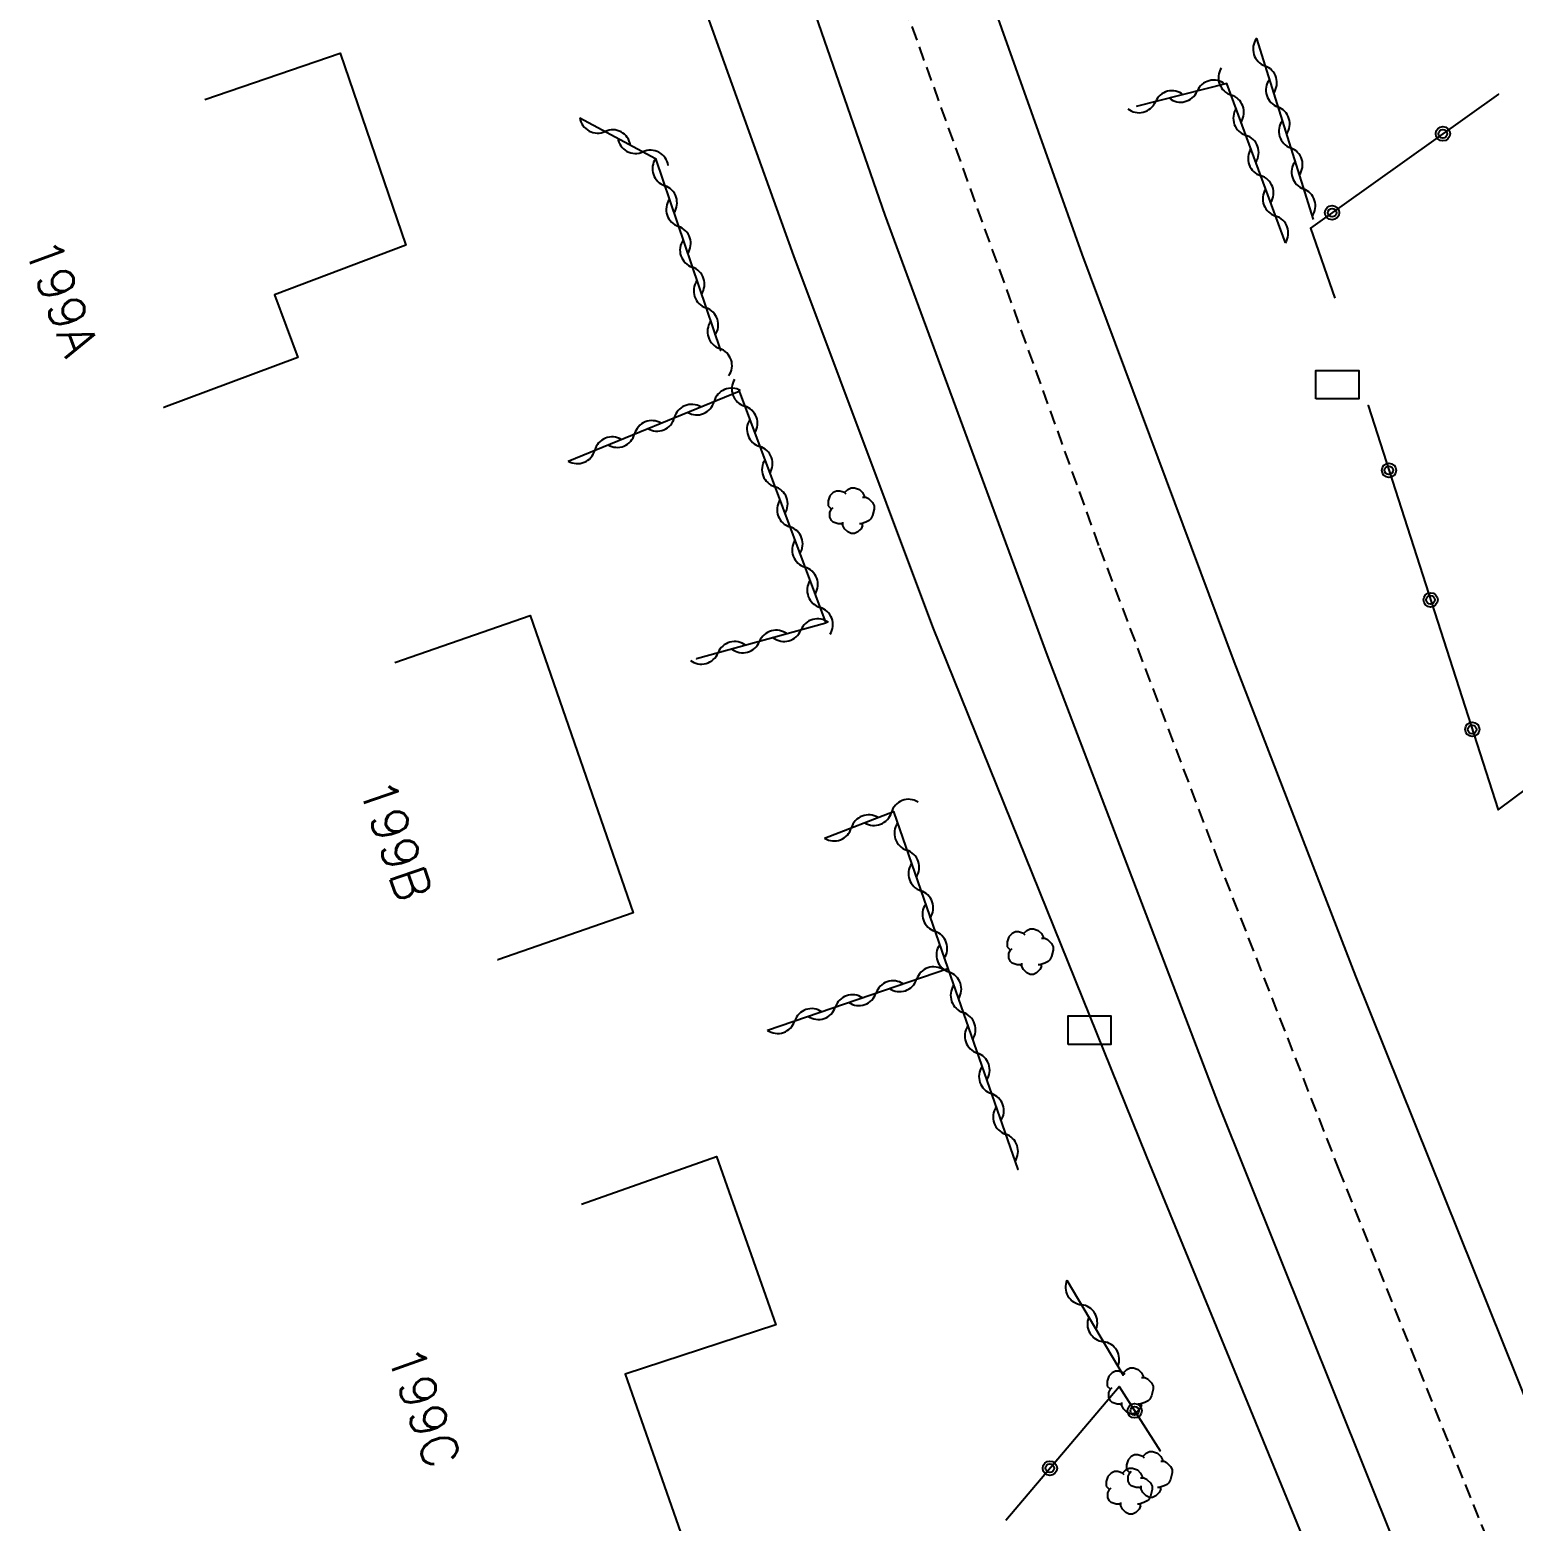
# Model space of a CAD drawing. Header units: millimetres. Extents: x 133016 to 134000, y 142000 to 143000.
# Drawn here: x 133197.6 to 133249.4, y 142386.6 to 142438.6 of the extents above; entities that cross this region are included whole.
import ezdxf
from ezdxf.enums import TextEntityAlignment as Align

# ---------------------------------------------------------------- set-up
doc = ezdxf.new("R2010")
doc.units = ezdxf.units.MM
doc.linetypes.add('DASHED', pattern=[0.75, 0.5, -0.25])
doc.layers.get('0').update_dxf_attribs({"linetype": 'CONTINUOUS'})
for name, color, linetype in [('W0001', 6, 'DASHED'), ('W0008', 7, 'CONTINUOUS'), ('W0100', 7, 'CONTINUOUS'), ('W0300', 7, 'CONTINUOUS'), ('W0310', 3, 'CONTINUOUS'), ('W0322', 7, 'CONTINUOUS'), ('W0991', 7, 'CONTINUOUS'), ('W1471', 7, 'CONTINUOUS')]:
    doc.layers.add(name, color=color, linetype=linetype)
doc.styles.get("Standard").update_dxf_attribs({"font": 'romans.shx', "width": 0.85})

# ---------------------------------------------------------------- blocks, each defined once
blk = doc.blocks.new('t310o')
at = {"color": 0, "linetype": 'Continuous'}
for centre, start, end in [((-0.5, 0.375), 216.8699, 323.1304), ((0.5, -0.375), 36.8699, 143.1303)]:
    blk.add_arc(centre, 0.625, start, end, dxfattribs=at)
blk = doc.blocks.new('t322o')
at = {"color": 0, "linetype": 'Continuous'}
for radius in [0.25, 0.15]:
    blk.add_circle((0, 0), radius, dxfattribs=at)
blk = doc.blocks.new('T1471')
at = {"color": 0, "linetype": 'Continuous', "flags": 128}
blk.add_lwpolyline([(-0.75, -0.5), (-0.75, 0.5), (0.75, 0.5), (0.75, -0.5), (-0.75, -0.5)], dxfattribs=at)
blk = doc.blocks.new('T300')
for p, q in [((-0.686, 0.629), (-0.8, 0.514)), ((-0.571, 0.686), (-0.686, 0.629)), ((-0.457, 0.686), (-0.571, 0.686)), ((-0.286, 0.629), (-0.457, 0.686)), ((-0.286, 0.629), (-0.171, 0.743)), ((-0.229, 0.571), (-0.286, 0.629)), ((-0.171, 0.743), (-0.057, 0.8)), ((-0.057, 0.8), (0.057, 0.8)), ((0.057, 0.8), (0.229, 0.743)), ((0.229, 0.743), (0.343, 0.629)), ((0.343, 0.629), (0.4, 0.514)), ((-0.8, 0.514), (-0.857, 0.343)), ((-0.857, 0.343), (-0.857, 0.171)), ((-0.857, 0.171), (-0.743, 0.057)), ((-0.8, -0.057), (-0.743, 0.057)), ((-0.743, 0.057), (-0.686, 0.114)), ((0.457, 0.457), (0.343, 0.457)), ((0.4, 0.514), (0.4, 0.457)), ((0.571, 0.4), (0.457, 0.457)), ((0.571, 0.4), (0.686, 0.286)), ((0.686, 0.286), (0.743, 0.171)), ((0.743, 0.057), (0.686, -0.171)), ((0.743, 0.171), (0.743, 0.057)), ((-0.8, -0.171), (-0.8, -0.057)), ((-0.8, -0.229), (-0.8, -0.171)), ((-0.743, -0.343), (-0.8, -0.229)), ((-0.686, -0.4), (-0.743, -0.343)), ((-0.514, -0.457), (-0.686, -0.4)), ((-0.4, -0.457), (-0.514, -0.457)), ((-0.4, -0.457), (-0.343, -0.457)), ((-0.343, -0.457), (-0.343, -0.4)), ((-0.343, -0.514), (-0.343, -0.457)), ((-0.286, -0.629), (-0.343, -0.514)), ((0.286, -0.457), (0.229, -0.457)), ((0.457, -0.4), (0.286, -0.457)), ((0.343, -0.514), (0.286, -0.629)), ((0.343, -0.514), (0.343, -0.457)), ((0.571, -0.343), (0.457, -0.4)), ((0.629, -0.286), (0.571, -0.343)), ((0.686, -0.171), (0.629, -0.286)), ((-0.171, -0.743), (-0.286, -0.629)), ((-0.057, -0.8), (-0.171, -0.743)), ((0.057, -0.8), (-0.057, -0.8)), ((0.171, -0.743), (0.057, -0.8)), ((0.229, -0.686), (0.171, -0.743)), ((0.286, -0.629), (0.229, -0.686))]:
    blk.add_line(p, q)

msp = doc.modelspace()

# ---------------------------------------------------------------- linework, layer by layer
at = {"layer": 'W0001'}
msp.add_lwpolyline([(133386.945, 142000), (133386.814, 142000.544), (133381.386, 142020.922), (133377.72, 142033.242), (133374.378, 142044.404), (133371.736, 142052.501), (133363.425, 142077.24), (133351.282, 142112.198), (133340.526, 142143.486), (133329.846, 142174.424), (133321.068, 142199.742), (133310.87, 142229.854), (133301.041, 142256.022), (133295.587, 142269.624), (133285.227, 142295.132), (133272.196, 142327.363), (133261.937, 142352.824), (133254.866, 142370.308), (133250.758, 142380.429), (133247.16, 142389.362), (133243.379, 142398.786), (133239.165, 142409.566), (133234.966, 142420.636), (133226.628, 142443.802)], dxfattribs=at)
at = {"layer": 'W0008'}
for points in [[(133286.558, 142299.985), (133274.74, 142329.256), (133265.448, 142352.298), (133253.196, 142382.551), (133253.195, 142382.554), (133243.932, 142405.606), (133239.692, 142416.586), (133234.38, 142430.806), (133230.296, 142442.289), (133229.475, 142444.688)], [(133284.366, 142289.245), (133277.236, 142306.668), (133269.788, 142325.132), (133254.375, 142363.427), (133246.341, 142383.176), (133239.141, 142401.145), (133233.175, 142416.795), (133227.504, 142432.166), (133223.78, 142442.915)], [(133295.726, 142255.216), (133289.715, 142270.325), (133281.92, 142289.305), (133275.061, 142305.641), (133267.517, 142324.023), (133254.015, 142357.078), (133243.591, 142382.41), (133241.986, 142386.285), (133236.639, 142399.291), (133229.163, 142417.794), (133224.309, 142430.747), (133220.34, 142441.843)]]:
    msp.add_lwpolyline(points, dxfattribs=at)
at = {"layer": 'W0100'}
for points in [[(133203.747, 142436.207), (133208.479, 142437.822), (133210.764, 142431.125), (133206.187, 142429.382), (133207.001, 142427.193), (133202.315, 142425.45), (133202.315, 142425.45), (133202.315, 142425.45), (133202.315, 142425.45), (133202.315, 142425.45), (133202.315, 142425.45), (133202.315, 142425.45), (133202.315, 142425.45), (133202.315, 142425.45), (133202.315, 142425.45), (133202.315, 142425.45), (133202.315, 142425.45), (133202.315, 142425.45), (133202.315, 142425.45), (133202.315, 142425.45), (133202.315, 142425.45), (133202.315, 142425.45), (133202.315, 142425.45), (133202.315, 142425.45), (133202.315, 142425.45), (133202.315, 142425.45), (133202.315, 142425.45), (133202.315, 142425.45), (133202.315, 142425.45), (133202.315, 142425.45), (133202.315, 142425.45), (133202.315, 142425.45), (133202.315, 142425.45), (133202.315, 142425.45), (133202.315, 142425.45), (133202.315, 142425.45), (133202.315, 142425.45), (133202.315, 142425.45), (133202.315, 142425.45), (133202.315, 142425.45), (133202.315, 142425.45), (133202.315, 142425.45), (133202.315, 142425.45), (133202.315, 142425.45), (133202.315, 142425.45), (133202.315, 142425.45), (133202.315, 142425.45), (133202.315, 142425.45), (133202.315, 142425.45), (133202.315, 142425.45), (133202.315, 142425.45), (133202.315, 142425.45), (133202.315, 142425.45), (133202.315, 142425.45), (133202.315, 142425.45), (133202.315, 142425.45), (133202.315, 142425.45), (133202.315, 142425.45), (133202.315, 142425.45), (133202.315, 142425.45), (133202.315, 142425.45), (133202.315, 142425.45), (133202.315, 142425.45), (133202.315, 142425.45), (133202.315, 142425.45), (133202.315, 142425.45), (133202.315, 142425.45), (133202.315, 142425.45), (133202.315, 142425.45), (133202.315, 142425.45), (133202.315, 142425.45), (133202.315, 142425.45), (133202.315, 142425.45), (133202.315, 142425.45), (133202.315, 142425.45), (133202.315, 142425.45), (133202.315, 142425.45), (133202.315, 142425.45), (133202.315, 142425.45), (133202.315, 142425.45), (133202.315, 142425.45), (133202.315, 142425.45), (133202.315, 142425.45), (133202.315, 142425.45), (133202.315, 142425.45), (133202.315, 142425.45), (133202.315, 142425.45), (133202.315, 142425.45), (133202.315, 142425.45), (133202.315, 142425.45), (133202.315, 142425.45), (133202.315, 142425.45), (133202.315, 142425.45), (133202.315, 142425.45), (133202.315, 142425.45), (133202.315, 142425.45), (133202.315, 142425.45), (133202.315, 142425.45), (133202.315, 142425.45), (133202.315, 142425.45), (133202.315, 142425.45), (133202.315, 142425.45), (133202.315, 142425.45), (133202.315, 142425.45), (133202.315, 142425.45), (133202.315, 142425.45), (133202.315, 142425.45), (133202.315, 142425.45), (133202.315, 142425.45), (133202.315, 142425.45), (133202.315, 142425.45), (133202.315, 142425.45), (133202.315, 142425.45), (133202.315, 142425.45), (133202.315, 142425.45), (133202.315, 142425.45), (133202.315, 142425.45), (133202.315, 142425.45), (133202.315, 142425.45), (133202.315, 142425.45)], [(133210.385, 142416.556), (133215.11, 142418.191), (133218.705, 142407.807), (133213.98, 142406.171), (133213.98, 142406.171), (133213.98, 142406.171), (133213.98, 142406.171), (133213.98, 142406.171), (133213.98, 142406.171), (133213.98, 142406.171), (133213.98, 142406.171), (133213.98, 142406.171), (133213.98, 142406.171), (133213.98, 142406.171), (133213.98, 142406.171), (133213.98, 142406.171), (133213.98, 142406.171), (133213.98, 142406.171), (133213.98, 142406.171), (133213.98, 142406.171), (133213.98, 142406.171), (133213.98, 142406.171), (133213.98, 142406.171), (133213.98, 142406.171), (133213.98, 142406.171), (133213.98, 142406.171), (133213.98, 142406.171), (133213.98, 142406.171), (133213.98, 142406.171), (133213.98, 142406.171), (133213.98, 142406.171), (133213.98, 142406.171), (133213.98, 142406.171), (133213.98, 142406.171), (133213.98, 142406.171), (133213.98, 142406.171), (133213.98, 142406.171), (133213.98, 142406.171), (133213.98, 142406.171), (133213.98, 142406.171), (133213.98, 142406.171), (133213.98, 142406.171), (133213.98, 142406.171), (133213.98, 142406.171), (133213.98, 142406.171), (133213.98, 142406.171), (133213.98, 142406.171), (133213.98, 142406.171), (133213.98, 142406.171), (133213.98, 142406.171), (133213.98, 142406.171), (133213.98, 142406.171), (133213.98, 142406.171), (133213.98, 142406.171), (133213.98, 142406.171), (133213.98, 142406.171), (133213.98, 142406.171), (133213.98, 142406.171), (133213.98, 142406.171), (133213.98, 142406.171), (133213.98, 142406.171), (133213.98, 142406.171), (133213.98, 142406.171), (133213.98, 142406.171), (133213.98, 142406.171), (133213.98, 142406.171), (133213.98, 142406.171), (133213.98, 142406.171), (133213.98, 142406.171), (133213.98, 142406.171), (133213.98, 142406.171), (133213.98, 142406.171), (133213.98, 142406.171), (133213.98, 142406.171), (133213.98, 142406.171), (133213.98, 142406.171), (133213.98, 142406.171), (133213.98, 142406.171), (133213.98, 142406.171), (133213.98, 142406.171), (133213.98, 142406.171), (133213.98, 142406.171), (133213.98, 142406.171), (133213.98, 142406.171), (133213.98, 142406.171), (133213.98, 142406.171), (133213.98, 142406.171), (133213.98, 142406.171), (133213.98, 142406.171), (133213.98, 142406.171), (133213.98, 142406.171), (133213.98, 142406.171), (133213.98, 142406.171), (133213.98, 142406.171), (133213.98, 142406.171), (133213.98, 142406.171), (133213.98, 142406.171), (133213.98, 142406.171), (133213.98, 142406.171), (133213.98, 142406.171), (133213.98, 142406.171), (133213.98, 142406.171), (133213.98, 142406.171), (133213.98, 142406.171), (133213.98, 142406.171), (133213.98, 142406.171), (133213.98, 142406.171), (133213.98, 142406.171), (133213.98, 142406.171), (133213.98, 142406.171), (133213.98, 142406.171), (133213.98, 142406.171), (133213.98, 142406.171), (133213.98, 142406.171), (133213.98, 142406.171), (133213.98, 142406.171), (133213.98, 142406.171), (133213.98, 142406.171), (133213.98, 142406.171), (133213.98, 142406.171)], [(133216.898, 142397.64), (133221.614, 142399.302), (133223.682, 142393.433), (133218.421, 142391.704), (133220.355, 142386.193)]]:
    msp.add_lwpolyline(points, dxfattribs=at)
at = {"layer": 'W0310'}
for points in [[(133240.466, 142438.332), (133240.466, 142438.332), (133240.466, 142438.332), (133240.466, 142438.332), (133240.466, 142438.332), (133240.466, 142438.332), (133240.466, 142438.332), (133240.466, 142438.332), (133240.466, 142438.332), (133240.466, 142438.332), (133240.466, 142438.332), (133240.466, 142438.332), (133240.466, 142438.332), (133240.466, 142438.332), (133240.466, 142438.332), (133240.466, 142438.332), (133240.466, 142438.332), (133240.466, 142438.332), (133240.466, 142438.332), (133240.466, 142438.332), (133240.466, 142438.332), (133240.466, 142438.332), (133240.466, 142438.332), (133240.466, 142438.332), (133240.466, 142438.332), (133240.466, 142438.332), (133240.466, 142438.332), (133240.466, 142438.332), (133240.466, 142438.332), (133240.466, 142438.332), (133240.466, 142438.332), (133240.466, 142438.332), (133240.466, 142438.332), (133240.466, 142438.332), (133240.466, 142438.332), (133240.466, 142438.332), (133240.466, 142438.332), (133240.466, 142438.332), (133240.466, 142438.332), (133240.466, 142438.332), (133240.466, 142438.332), (133240.466, 142438.332), (133240.466, 142438.332), (133240.466, 142438.332), (133240.466, 142438.332), (133240.466, 142438.332), (133240.466, 142438.332), (133240.466, 142438.332), (133240.466, 142438.332), (133240.466, 142438.332), (133240.466, 142438.332), (133240.466, 142438.332), (133240.466, 142438.332), (133240.466, 142438.332), (133240.466, 142438.332), (133240.466, 142438.332), (133240.466, 142438.332), (133240.466, 142438.332), (133240.466, 142438.332), (133240.466, 142438.332), (133240.466, 142438.332), (133240.466, 142438.332), (133240.466, 142438.332), (133240.466, 142438.332), (133240.466, 142438.332), (133240.466, 142438.332), (133240.466, 142438.332), (133240.466, 142438.332), (133240.466, 142438.332), (133240.466, 142438.332), (133240.466, 142438.332), (133240.466, 142438.332), (133240.466, 142438.332), (133240.466, 142438.332), (133240.466, 142438.332), (133240.466, 142438.332), (133240.466, 142438.332), (133240.466, 142438.332), (133240.466, 142438.332), (133240.466, 142438.332), (133240.466, 142438.332), (133240.466, 142438.332), (133240.466, 142438.332), (133240.466, 142438.332), (133240.466, 142438.332), (133240.466, 142438.332), (133240.466, 142438.332), (133240.466, 142438.332), (133240.466, 142438.332), (133240.466, 142438.332), (133240.466, 142438.332), (133240.466, 142438.332), (133240.466, 142438.332), (133240.466, 142438.332), (133240.466, 142438.332), (133240.466, 142438.332), (133240.466, 142438.332), (133240.466, 142438.332), (133240.466, 142438.332), (133240.466, 142438.332), (133240.466, 142438.332)], [(133240.466, 142438.332), (133240.466, 142438.332), (133240.466, 142438.332), (133240.466, 142438.332), (133240.466, 142438.332), (133240.466, 142438.332), (133240.466, 142438.332), (133240.466, 142438.332), (133240.466, 142438.332), (133240.466, 142438.332), (133240.466, 142438.332), (133240.466, 142438.332), (133240.466, 142438.332), (133240.466, 142438.332), (133240.466, 142438.332), (133240.466, 142438.332), (133240.466, 142438.332), (133240.466, 142438.332), (133240.466, 142438.332), (133242.447, 142432.013)], [(133241.479, 142431.199), (133241.479, 142431.199), (133241.479, 142431.199), (133241.479, 142431.199), (133241.479, 142431.199), (133241.479, 142431.199), (133241.479, 142431.199), (133241.479, 142431.199), (133241.479, 142431.199), (133241.479, 142431.199), (133241.479, 142431.199), (133241.479, 142431.199), (133241.479, 142431.199), (133241.479, 142431.199), (133241.479, 142431.199), (133241.479, 142431.199), (133241.479, 142431.199), (133241.479, 142431.199), (133239.438, 142436.76), (133236.271, 142435.959)], [(133216.845, 142435.562), (133219.488, 142434.142), (133221.751, 142427.442), (133221.751, 142427.442), (133221.751, 142427.442), (133221.751, 142427.442), (133221.751, 142427.442), (133221.751, 142427.442), (133221.751, 142427.442), (133221.751, 142427.442), (133221.751, 142427.442), (133221.751, 142427.442), (133221.751, 142427.442), (133221.751, 142427.442), (133221.751, 142427.442), (133221.751, 142427.442), (133221.751, 142427.442), (133221.751, 142427.442), (133221.751, 142427.442), (133221.751, 142427.442), (133221.751, 142427.442), (133221.751, 142427.442), (133221.751, 142427.442), (133221.751, 142427.442), (133221.751, 142427.442), (133221.751, 142427.442), (133221.751, 142427.442), (133221.751, 142427.442), (133221.751, 142427.442), (133221.751, 142427.442), (133221.751, 142427.442), (133221.751, 142427.442), (133221.751, 142427.442), (133221.751, 142427.442), (133221.751, 142427.442), (133221.751, 142427.442), (133221.751, 142427.442), (133221.751, 142427.442), (133221.751, 142427.442), (133221.751, 142427.442), (133221.751, 142427.442), (133221.751, 142427.442), (133221.751, 142427.442), (133221.751, 142427.442), (133221.751, 142427.442), (133221.751, 142427.442), (133221.751, 142427.442), (133221.751, 142427.442), (133221.751, 142427.442), (133221.751, 142427.442), (133221.751, 142427.442), (133221.751, 142427.442), (133221.751, 142427.442), (133221.751, 142427.442), (133221.751, 142427.442), (133221.751, 142427.442), (133221.751, 142427.442), (133221.751, 142427.442), (133221.751, 142427.442), (133221.751, 142427.442), (133221.751, 142427.442), (133221.751, 142427.442), (133221.751, 142427.442), (133221.751, 142427.442), (133221.751, 142427.442), (133221.751, 142427.442), (133221.751, 142427.442), (133221.751, 142427.442), (133221.751, 142427.442), (133221.751, 142427.442), (133221.751, 142427.442), (133221.751, 142427.442), (133221.751, 142427.442), (133221.751, 142427.442), (133221.751, 142427.442), (133221.751, 142427.442), (133221.751, 142427.442), (133221.751, 142427.442), (133221.751, 142427.442), (133221.751, 142427.442), (133221.751, 142427.442), (133221.751, 142427.442), (133221.751, 142427.442), (133221.751, 142427.442), (133221.751, 142427.442), (133221.751, 142427.442), (133221.751, 142427.442), (133221.751, 142427.442), (133221.751, 142427.442), (133221.751, 142427.442), (133221.751, 142427.442), (133221.751, 142427.442), (133221.751, 142427.442), (133221.751, 142427.442), (133221.751, 142427.442), (133221.751, 142427.442), (133221.751, 142427.442), (133221.751, 142427.442), (133221.751, 142427.442), (133221.751, 142427.442), (133221.751, 142427.442)], [(133241.479, 142431.199), (133241.479, 142431.199), (133241.479, 142431.199), (133241.479, 142431.199), (133241.479, 142431.199), (133241.479, 142431.199), (133241.479, 142431.199), (133241.479, 142431.199), (133241.479, 142431.199), (133241.479, 142431.199), (133241.479, 142431.199), (133241.479, 142431.199), (133241.479, 142431.199), (133241.479, 142431.199), (133241.479, 142431.199), (133241.479, 142431.199), (133241.479, 142431.199), (133241.479, 142431.199), (133241.479, 142431.199), (133241.479, 142431.199), (133241.479, 142431.199), (133241.479, 142431.199), (133241.479, 142431.199), (133241.479, 142431.199), (133241.479, 142431.199), (133241.479, 142431.199), (133241.479, 142431.199), (133241.479, 142431.199), (133241.479, 142431.199), (133241.479, 142431.199), (133241.479, 142431.199), (133241.479, 142431.199), (133241.479, 142431.199), (133241.479, 142431.199), (133241.479, 142431.199), (133241.479, 142431.199), (133241.479, 142431.199), (133241.479, 142431.199), (133241.479, 142431.199), (133241.479, 142431.199), (133241.479, 142431.199), (133241.479, 142431.199), (133241.479, 142431.199), (133241.479, 142431.199), (133241.479, 142431.199), (133241.479, 142431.199), (133241.479, 142431.199), (133241.479, 142431.199), (133241.479, 142431.199), (133241.479, 142431.199), (133241.479, 142431.199), (133241.479, 142431.199), (133241.479, 142431.199), (133241.479, 142431.199), (133241.479, 142431.199), (133241.479, 142431.199), (133241.479, 142431.199), (133241.479, 142431.199), (133241.479, 142431.199), (133241.479, 142431.199), (133241.479, 142431.199), (133241.479, 142431.199), (133241.479, 142431.199), (133241.479, 142431.199), (133241.479, 142431.199), (133241.479, 142431.199), (133241.479, 142431.199), (133241.479, 142431.199), (133241.479, 142431.199), (133241.479, 142431.199), (133241.479, 142431.199), (133241.479, 142431.199), (133241.479, 142431.199), (133241.479, 142431.199), (133241.479, 142431.199), (133241.479, 142431.199), (133241.479, 142431.199), (133241.479, 142431.199), (133241.479, 142431.199), (133241.479, 142431.199), (133241.479, 142431.199), (133241.479, 142431.199), (133241.479, 142431.199), (133241.479, 142431.199), (133241.479, 142431.199), (133241.479, 142431.199), (133241.479, 142431.199), (133241.479, 142431.199), (133241.479, 142431.199), (133241.479, 142431.199), (133241.479, 142431.199), (133241.479, 142431.199), (133241.479, 142431.199), (133241.479, 142431.199), (133241.479, 142431.199), (133241.479, 142431.199), (133241.479, 142431.199), (133241.479, 142431.199), (133241.479, 142431.199), (133241.479, 142431.199), (133241.479, 142431.199)], [(133221.751, 142427.442), (133221.751, 142427.442), (133221.751, 142427.442), (133221.751, 142427.442), (133221.751, 142427.442), (133221.751, 142427.442), (133221.751, 142427.442), (133221.751, 142427.442), (133221.751, 142427.442), (133221.751, 142427.442), (133221.751, 142427.442), (133221.751, 142427.442), (133221.751, 142427.442), (133221.751, 142427.442), (133221.751, 142427.442), (133221.751, 142427.442), (133221.751, 142427.442), (133221.751, 142427.442), (133221.751, 142427.442), (133221.751, 142427.442)], [(133216.439, 142423.582), (133222.404, 142426.019), (133225.437, 142417.921), (133220.922, 142416.684), (133220.922, 142416.684), (133220.922, 142416.684), (133220.922, 142416.684), (133220.922, 142416.684), (133220.922, 142416.684), (133220.922, 142416.684), (133220.922, 142416.684), (133220.922, 142416.684), (133220.922, 142416.684), (133220.922, 142416.684), (133220.922, 142416.684), (133220.922, 142416.684), (133220.922, 142416.684), (133220.922, 142416.684), (133220.922, 142416.684), (133220.922, 142416.684), (133220.922, 142416.684), (133220.922, 142416.684), (133220.922, 142416.684), (133220.922, 142416.684), (133220.922, 142416.684), (133220.922, 142416.684), (133220.922, 142416.684), (133220.922, 142416.684), (133220.922, 142416.684), (133220.922, 142416.684), (133220.922, 142416.684), (133220.922, 142416.684), (133220.922, 142416.684), (133220.922, 142416.684), (133220.922, 142416.684), (133220.922, 142416.684), (133220.922, 142416.684), (133220.922, 142416.684), (133220.922, 142416.684), (133220.922, 142416.684), (133220.922, 142416.684), (133220.922, 142416.684), (133220.922, 142416.684), (133220.922, 142416.684), (133220.922, 142416.684), (133220.922, 142416.684), (133220.922, 142416.684), (133220.922, 142416.684), (133220.922, 142416.684), (133220.922, 142416.684), (133220.922, 142416.684), (133220.922, 142416.684), (133220.922, 142416.684), (133220.922, 142416.684), (133220.922, 142416.684), (133220.922, 142416.684), (133220.922, 142416.684), (133220.922, 142416.684), (133220.922, 142416.684), (133220.922, 142416.684), (133220.922, 142416.684), (133220.922, 142416.684), (133220.922, 142416.684), (133220.922, 142416.684), (133220.922, 142416.684), (133220.922, 142416.684), (133220.922, 142416.684), (133220.922, 142416.684), (133220.922, 142416.684), (133220.922, 142416.684), (133220.922, 142416.684), (133220.922, 142416.684), (133220.922, 142416.684), (133220.922, 142416.684), (133220.922, 142416.684), (133220.922, 142416.684), (133220.922, 142416.684), (133220.922, 142416.684), (133220.922, 142416.684), (133220.922, 142416.684), (133220.922, 142416.684), (133220.922, 142416.684), (133220.922, 142416.684), (133220.922, 142416.684), (133220.922, 142416.684), (133220.922, 142416.684), (133220.922, 142416.684), (133220.922, 142416.684), (133220.922, 142416.684), (133220.922, 142416.684), (133220.922, 142416.684), (133220.922, 142416.684), (133220.922, 142416.684), (133220.922, 142416.684), (133220.922, 142416.684), (133220.922, 142416.684), (133220.922, 142416.684), (133220.922, 142416.684), (133220.922, 142416.684), (133220.922, 142416.684), (133220.922, 142416.684)], [(133220.922, 142416.684), (133220.922, 142416.684), (133220.922, 142416.684), (133220.922, 142416.684), (133220.922, 142416.684), (133220.922, 142416.684), (133220.922, 142416.684), (133220.922, 142416.684), (133220.922, 142416.684), (133220.922, 142416.684), (133220.922, 142416.684), (133220.922, 142416.684), (133220.922, 142416.684), (133220.922, 142416.684), (133220.922, 142416.684), (133220.922, 142416.684), (133220.922, 142416.684), (133220.922, 142416.684), (133220.922, 142416.684), (133220.922, 142416.684)], [(133225.39, 142410.414), (133227.792, 142411.346), (133229.689, 142405.864), (133232.139, 142398.846), (133232.139, 142398.846), (133232.139, 142398.846), (133232.139, 142398.846), (133232.139, 142398.846), (133232.139, 142398.846), (133232.139, 142398.846), (133232.139, 142398.846), (133232.139, 142398.846), (133232.139, 142398.846), (133232.139, 142398.846), (133232.139, 142398.846), (133232.139, 142398.846), (133232.139, 142398.846), (133232.139, 142398.846), (133232.139, 142398.846), (133232.139, 142398.846), (133232.139, 142398.846), (133232.139, 142398.846), (133232.139, 142398.846), (133232.139, 142398.846), (133232.139, 142398.846), (133232.139, 142398.846), (133232.139, 142398.846), (133232.139, 142398.846), (133232.139, 142398.846), (133232.139, 142398.846), (133232.139, 142398.846), (133232.139, 142398.846), (133232.139, 142398.846), (133232.139, 142398.846), (133232.139, 142398.846), (133232.139, 142398.846), (133232.139, 142398.846), (133232.139, 142398.846), (133232.139, 142398.846), (133232.139, 142398.846), (133232.139, 142398.846), (133232.139, 142398.846), (133232.139, 142398.846), (133232.139, 142398.846), (133232.139, 142398.846), (133232.139, 142398.846), (133232.139, 142398.846), (133232.139, 142398.846), (133232.139, 142398.846), (133232.139, 142398.846), (133232.139, 142398.846), (133232.139, 142398.846), (133232.139, 142398.846), (133232.139, 142398.846), (133232.139, 142398.846), (133232.139, 142398.846), (133232.139, 142398.846), (133232.139, 142398.846), (133232.139, 142398.846), (133232.139, 142398.846), (133232.139, 142398.846), (133232.139, 142398.846), (133232.139, 142398.846), (133232.139, 142398.846), (133232.139, 142398.846), (133232.139, 142398.846), (133232.139, 142398.846), (133232.139, 142398.846), (133232.139, 142398.846), (133232.139, 142398.846), (133232.139, 142398.846), (133232.139, 142398.846), (133232.139, 142398.846), (133232.139, 142398.846), (133232.139, 142398.846), (133232.139, 142398.846), (133232.139, 142398.846), (133232.139, 142398.846), (133232.139, 142398.846), (133232.139, 142398.846), (133232.139, 142398.846), (133232.139, 142398.846), (133232.139, 142398.846), (133232.139, 142398.846), (133232.139, 142398.846), (133232.139, 142398.846), (133232.139, 142398.846), (133232.139, 142398.846), (133232.139, 142398.846), (133232.139, 142398.846), (133232.139, 142398.846), (133232.139, 142398.846), (133232.139, 142398.846), (133232.139, 142398.846), (133232.139, 142398.846), (133232.139, 142398.846), (133232.139, 142398.846), (133232.139, 142398.846), (133232.139, 142398.846), (133232.139, 142398.846), (133232.139, 142398.846)], [(133223.398, 142403.71), (133223.398, 142403.71), (133223.398, 142403.71), (133223.398, 142403.71), (133223.398, 142403.71), (133223.398, 142403.71), (133223.398, 142403.71), (133223.398, 142403.71), (133223.398, 142403.71), (133223.398, 142403.71), (133223.398, 142403.71), (133223.398, 142403.71), (133223.398, 142403.71), (133223.398, 142403.71), (133223.398, 142403.71), (133223.398, 142403.71), (133223.398, 142403.71), (133223.398, 142403.71), (133223.398, 142403.71), (133229.688, 142405.866)], [(133223.398, 142403.71), (133223.398, 142403.71), (133223.398, 142403.71), (133223.398, 142403.71), (133223.398, 142403.71), (133223.398, 142403.71), (133223.398, 142403.71), (133223.398, 142403.71), (133223.398, 142403.71), (133223.398, 142403.71), (133223.398, 142403.71), (133223.398, 142403.71), (133223.398, 142403.71), (133223.398, 142403.71), (133223.398, 142403.71), (133223.398, 142403.71), (133223.398, 142403.71), (133223.398, 142403.71), (133223.398, 142403.71), (133223.398, 142403.71), (133223.398, 142403.71), (133223.398, 142403.71), (133223.398, 142403.71), (133223.398, 142403.71), (133223.398, 142403.71), (133223.398, 142403.71), (133223.398, 142403.71), (133223.398, 142403.71), (133223.398, 142403.71), (133223.398, 142403.71), (133223.398, 142403.71), (133223.398, 142403.71), (133223.398, 142403.71), (133223.398, 142403.71), (133223.398, 142403.71), (133223.398, 142403.71), (133223.398, 142403.71), (133223.398, 142403.71), (133223.398, 142403.71), (133223.398, 142403.71), (133223.398, 142403.71), (133223.398, 142403.71), (133223.398, 142403.71), (133223.398, 142403.71), (133223.398, 142403.71), (133223.398, 142403.71), (133223.398, 142403.71), (133223.398, 142403.71), (133223.398, 142403.71), (133223.398, 142403.71), (133223.398, 142403.71), (133223.398, 142403.71), (133223.398, 142403.71), (133223.398, 142403.71), (133223.398, 142403.71), (133223.398, 142403.71), (133223.398, 142403.71), (133223.398, 142403.71), (133223.398, 142403.71), (133223.398, 142403.71), (133223.398, 142403.71), (133223.398, 142403.71), (133223.398, 142403.71), (133223.398, 142403.71), (133223.398, 142403.71), (133223.398, 142403.71), (133223.398, 142403.71), (133223.398, 142403.71), (133223.398, 142403.71), (133223.398, 142403.71), (133223.398, 142403.71), (133223.398, 142403.71), (133223.398, 142403.71), (133223.398, 142403.71), (133223.398, 142403.71), (133223.398, 142403.71), (133223.398, 142403.71), (133223.398, 142403.71), (133223.398, 142403.71), (133223.398, 142403.71), (133223.398, 142403.71), (133223.398, 142403.71), (133223.398, 142403.71), (133223.398, 142403.71), (133223.398, 142403.71), (133223.398, 142403.71), (133223.398, 142403.71), (133223.398, 142403.71), (133223.398, 142403.71), (133223.398, 142403.71), (133223.398, 142403.71), (133223.398, 142403.71), (133223.398, 142403.71), (133223.398, 142403.71), (133223.398, 142403.71), (133223.398, 142403.71), (133223.398, 142403.71), (133223.398, 142403.71), (133223.398, 142403.71), (133223.398, 142403.71), (133223.398, 142403.71)], [(133232.139, 142398.846), (133232.139, 142398.846), (133232.139, 142398.846), (133232.139, 142398.846), (133232.139, 142398.846), (133232.139, 142398.846), (133232.139, 142398.846), (133232.139, 142398.846), (133232.139, 142398.846), (133232.139, 142398.846), (133232.139, 142398.846), (133232.139, 142398.846), (133232.139, 142398.846), (133232.139, 142398.846), (133232.139, 142398.846), (133232.139, 142398.846), (133232.139, 142398.846), (133232.139, 142398.846), (133232.139, 142398.846), (133232.139, 142398.846)], [(133233.846, 142394.993), (133235.814, 142391.666), (133235.814, 142391.666), (133235.814, 142391.666), (133235.814, 142391.666), (133235.814, 142391.666), (133235.814, 142391.666), (133235.814, 142391.666), (133235.814, 142391.666), (133235.814, 142391.666), (133235.814, 142391.666), (133235.814, 142391.666), (133235.814, 142391.666), (133235.814, 142391.666), (133235.814, 142391.666), (133235.814, 142391.666), (133235.814, 142391.666), (133235.814, 142391.666), (133235.814, 142391.666), (133235.814, 142391.666), (133235.814, 142391.666), (133235.814, 142391.666), (133235.814, 142391.666), (133235.814, 142391.666), (133235.814, 142391.666), (133235.814, 142391.666), (133235.814, 142391.666), (133235.814, 142391.666), (133235.814, 142391.666), (133235.814, 142391.666), (133235.814, 142391.666), (133235.814, 142391.666), (133235.814, 142391.666), (133235.814, 142391.666), (133235.814, 142391.666), (133235.814, 142391.666), (133235.814, 142391.666), (133235.814, 142391.666), (133235.814, 142391.666), (133235.814, 142391.666), (133235.814, 142391.666), (133235.814, 142391.666), (133235.814, 142391.666), (133235.814, 142391.666), (133235.814, 142391.666), (133235.814, 142391.666), (133235.814, 142391.666), (133235.814, 142391.666), (133235.814, 142391.666), (133235.814, 142391.666), (133235.814, 142391.666), (133235.814, 142391.666), (133235.814, 142391.666), (133235.814, 142391.666), (133235.814, 142391.666), (133235.814, 142391.666), (133235.814, 142391.666), (133235.814, 142391.666), (133235.814, 142391.666), (133235.814, 142391.666), (133235.814, 142391.666), (133235.814, 142391.666), (133235.814, 142391.666), (133235.814, 142391.666), (133235.814, 142391.666), (133235.814, 142391.666), (133235.814, 142391.666), (133235.814, 142391.666), (133235.814, 142391.666), (133235.814, 142391.666), (133235.814, 142391.666), (133235.814, 142391.666), (133235.814, 142391.666), (133235.814, 142391.666), (133235.814, 142391.666), (133235.814, 142391.666), (133235.814, 142391.666), (133235.814, 142391.666), (133235.814, 142391.666), (133235.814, 142391.666), (133235.814, 142391.666), (133235.814, 142391.666), (133235.814, 142391.666), (133235.814, 142391.666), (133235.814, 142391.666), (133235.814, 142391.666), (133235.814, 142391.666), (133235.814, 142391.666), (133235.814, 142391.666), (133235.814, 142391.666), (133235.814, 142391.666), (133235.814, 142391.666), (133235.814, 142391.666), (133235.814, 142391.666), (133235.814, 142391.666), (133235.814, 142391.666), (133235.814, 142391.666), (133235.814, 142391.666), (133235.814, 142391.666), (133235.814, 142391.666), (133235.814, 142391.666)], [(133235.814, 142391.666), (133235.814, 142391.666), (133235.814, 142391.666), (133235.814, 142391.666), (133235.814, 142391.666), (133235.814, 142391.666), (133235.814, 142391.666), (133235.814, 142391.666), (133235.814, 142391.666), (133235.814, 142391.666), (133235.814, 142391.666), (133235.814, 142391.666), (133235.814, 142391.666), (133235.814, 142391.666), (133235.814, 142391.666), (133235.814, 142391.666), (133235.814, 142391.666), (133235.814, 142391.666), (133235.814, 142391.666), (133235.814, 142391.666)]]:
    msp.add_lwpolyline(points, dxfattribs=at)
at = {"layer": 'W0322'}
for points in [[(133248.912, 142436.386), (133248.912, 142436.386), (133248.912, 142436.386), (133248.912, 142436.386), (133248.912, 142436.386), (133248.912, 142436.386), (133248.912, 142436.386), (133248.912, 142436.386), (133248.912, 142436.386), (133248.912, 142436.386), (133248.912, 142436.386), (133248.912, 142436.386), (133248.912, 142436.386), (133248.912, 142436.386), (133248.912, 142436.386), (133248.912, 142436.386), (133248.912, 142436.386), (133248.912, 142436.386), (133242.353, 142431.717), (133243.201, 142429.275)], [(133248.912, 142436.386), (133248.912, 142436.386), (133248.912, 142436.386), (133248.912, 142436.386), (133248.912, 142436.386), (133248.912, 142436.386), (133248.912, 142436.386), (133248.912, 142436.386), (133248.912, 142436.386), (133248.912, 142436.386), (133248.912, 142436.386), (133248.912, 142436.386), (133248.912, 142436.386), (133248.912, 142436.386), (133248.912, 142436.386), (133248.912, 142436.386), (133248.912, 142436.386), (133248.912, 142436.386), (133248.912, 142436.386), (133248.912, 142436.386), (133248.912, 142436.386), (133248.912, 142436.386), (133248.912, 142436.386), (133248.912, 142436.386), (133248.912, 142436.386), (133248.912, 142436.386), (133248.912, 142436.386), (133248.912, 142436.386), (133248.912, 142436.386), (133248.912, 142436.386), (133248.912, 142436.386), (133248.912, 142436.386), (133248.912, 142436.386), (133248.912, 142436.386), (133248.912, 142436.386), (133248.912, 142436.386), (133248.912, 142436.386), (133248.912, 142436.386), (133248.912, 142436.386), (133248.912, 142436.386), (133248.912, 142436.386), (133248.912, 142436.386), (133248.912, 142436.386), (133248.912, 142436.386), (133248.912, 142436.386), (133248.912, 142436.386), (133248.912, 142436.386), (133248.912, 142436.386), (133248.912, 142436.386), (133248.912, 142436.386), (133248.912, 142436.386), (133248.912, 142436.386), (133248.912, 142436.386), (133248.912, 142436.386), (133248.912, 142436.386), (133248.912, 142436.386), (133248.912, 142436.386), (133248.912, 142436.386), (133248.912, 142436.386), (133248.912, 142436.386), (133248.912, 142436.386), (133248.912, 142436.386), (133248.912, 142436.386), (133248.912, 142436.386), (133248.912, 142436.386), (133248.912, 142436.386), (133248.912, 142436.386), (133248.912, 142436.386), (133248.912, 142436.386), (133248.912, 142436.386), (133248.912, 142436.386), (133248.912, 142436.386), (133248.912, 142436.386), (133248.912, 142436.386), (133248.912, 142436.386), (133248.912, 142436.386), (133248.912, 142436.386), (133248.912, 142436.386), (133248.912, 142436.386), (133248.912, 142436.386), (133248.912, 142436.386), (133248.912, 142436.386), (133248.912, 142436.386), (133248.912, 142436.386), (133248.912, 142436.386), (133248.912, 142436.386), (133248.912, 142436.386), (133248.912, 142436.386), (133248.912, 142436.386), (133248.912, 142436.386), (133248.912, 142436.386), (133248.912, 142436.386), (133248.912, 142436.386), (133248.912, 142436.386), (133248.912, 142436.386), (133248.912, 142436.386), (133248.912, 142436.386), (133248.912, 142436.386), (133248.912, 142436.386), (133248.912, 142436.386), (133248.912, 142436.386)], [(133244.366, 142425.521), (133244.366, 142425.521), (133244.366, 142425.521), (133244.366, 142425.521), (133244.366, 142425.521), (133244.366, 142425.521), (133244.366, 142425.521), (133244.366, 142425.521), (133244.366, 142425.521), (133244.366, 142425.521), (133244.366, 142425.521), (133244.366, 142425.521), (133244.366, 142425.521), (133244.366, 142425.521), (133244.366, 142425.521), (133244.366, 142425.521), (133244.366, 142425.521), (133244.366, 142425.521), (133244.366, 142425.521), (133244.366, 142425.521), (133244.366, 142425.521), (133244.366, 142425.521), (133244.366, 142425.521), (133244.366, 142425.521), (133244.366, 142425.521), (133244.366, 142425.521), (133244.366, 142425.521), (133244.366, 142425.521), (133244.366, 142425.521), (133244.366, 142425.521), (133244.366, 142425.521), (133244.366, 142425.521), (133244.366, 142425.521), (133244.366, 142425.521), (133244.366, 142425.521), (133244.366, 142425.521), (133244.366, 142425.521), (133244.366, 142425.521), (133244.366, 142425.521), (133244.366, 142425.521), (133244.366, 142425.521), (133244.366, 142425.521), (133244.366, 142425.521), (133244.366, 142425.521), (133244.366, 142425.521), (133244.366, 142425.521), (133244.366, 142425.521), (133244.366, 142425.521), (133244.366, 142425.521), (133244.366, 142425.521), (133244.366, 142425.521), (133244.366, 142425.521), (133244.366, 142425.521), (133244.366, 142425.521), (133244.366, 142425.521), (133244.366, 142425.521), (133244.366, 142425.521), (133244.366, 142425.521), (133244.366, 142425.521), (133244.366, 142425.521), (133244.366, 142425.521), (133244.366, 142425.521), (133244.366, 142425.521), (133244.366, 142425.521), (133244.366, 142425.521), (133244.366, 142425.521), (133244.366, 142425.521), (133244.366, 142425.521), (133244.366, 142425.521), (133244.366, 142425.521), (133244.366, 142425.521), (133244.366, 142425.521), (133244.366, 142425.521), (133244.366, 142425.521), (133244.366, 142425.521), (133244.366, 142425.521), (133244.366, 142425.521), (133244.366, 142425.521), (133244.366, 142425.521), (133244.366, 142425.521), (133244.366, 142425.521), (133244.366, 142425.521), (133244.366, 142425.521), (133244.366, 142425.521), (133244.366, 142425.521), (133244.366, 142425.521), (133244.366, 142425.521), (133244.366, 142425.521), (133244.366, 142425.521), (133244.366, 142425.521), (133244.366, 142425.521), (133244.366, 142425.521), (133244.366, 142425.521), (133244.366, 142425.521), (133244.366, 142425.521), (133244.366, 142425.521), (133244.366, 142425.521), (133244.366, 142425.521), (133244.366, 142425.521), (133244.366, 142425.521), (133244.366, 142425.521)], [(133244.366, 142425.521), (133244.366, 142425.521), (133244.366, 142425.521), (133244.366, 142425.521), (133244.366, 142425.521), (133244.366, 142425.521), (133244.366, 142425.521), (133244.366, 142425.521), (133244.366, 142425.521), (133244.366, 142425.521), (133244.366, 142425.521), (133244.366, 142425.521), (133244.366, 142425.521), (133244.366, 142425.521), (133244.366, 142425.521), (133244.366, 142425.521), (133244.366, 142425.521), (133244.366, 142425.521), (133248.903, 142411.413), (133254.092, 142415.275)], [(133231.717, 142386.611), (133235.675, 142391.278), (133237.1, 142389.036), (133237.1, 142389.036), (133237.1, 142389.036), (133237.1, 142389.036), (133237.1, 142389.036), (133237.1, 142389.036), (133237.1, 142389.036), (133237.1, 142389.036), (133237.1, 142389.036), (133237.1, 142389.036), (133237.1, 142389.036), (133237.1, 142389.036), (133237.1, 142389.036), (133237.1, 142389.036), (133237.1, 142389.036), (133237.1, 142389.036), (133237.1, 142389.036), (133237.1, 142389.036), (133237.1, 142389.036), (133237.1, 142389.036), (133237.1, 142389.036), (133237.1, 142389.036), (133237.1, 142389.036), (133237.1, 142389.036), (133237.1, 142389.036), (133237.1, 142389.036), (133237.1, 142389.036), (133237.1, 142389.036), (133237.1, 142389.036), (133237.1, 142389.036), (133237.1, 142389.036), (133237.1, 142389.036), (133237.1, 142389.036), (133237.1, 142389.036), (133237.1, 142389.036), (133237.1, 142389.036), (133237.1, 142389.036), (133237.1, 142389.036), (133237.1, 142389.036), (133237.1, 142389.036), (133237.1, 142389.036), (133237.1, 142389.036), (133237.1, 142389.036), (133237.1, 142389.036), (133237.1, 142389.036), (133237.1, 142389.036), (133237.1, 142389.036), (133237.1, 142389.036), (133237.1, 142389.036), (133237.1, 142389.036), (133237.1, 142389.036), (133237.1, 142389.036), (133237.1, 142389.036), (133237.1, 142389.036), (133237.1, 142389.036), (133237.1, 142389.036), (133237.1, 142389.036), (133237.1, 142389.036), (133237.1, 142389.036), (133237.1, 142389.036), (133237.1, 142389.036), (133237.1, 142389.036), (133237.1, 142389.036), (133237.1, 142389.036), (133237.1, 142389.036), (133237.1, 142389.036), (133237.1, 142389.036), (133237.1, 142389.036), (133237.1, 142389.036), (133237.1, 142389.036), (133237.1, 142389.036), (133237.1, 142389.036), (133237.1, 142389.036), (133237.1, 142389.036), (133237.1, 142389.036), (133237.1, 142389.036), (133237.1, 142389.036), (133237.1, 142389.036), (133237.1, 142389.036), (133237.1, 142389.036), (133237.1, 142389.036), (133237.1, 142389.036), (133237.1, 142389.036), (133237.1, 142389.036), (133237.1, 142389.036), (133237.1, 142389.036), (133237.1, 142389.036), (133237.1, 142389.036), (133237.1, 142389.036), (133237.1, 142389.036), (133237.1, 142389.036), (133237.1, 142389.036), (133237.1, 142389.036), (133237.1, 142389.036), (133237.1, 142389.036), (133237.1, 142389.036), (133237.1, 142389.036), (133237.1, 142389.036), (133237.1, 142389.036)], [(133237.1, 142389.036), (133237.1, 142389.036), (133237.1, 142389.036), (133237.1, 142389.036), (133237.1, 142389.036), (133237.1, 142389.036), (133237.1, 142389.036), (133237.1, 142389.036), (133237.1, 142389.036), (133237.1, 142389.036), (133237.1, 142389.036), (133237.1, 142389.036), (133237.1, 142389.036), (133237.1, 142389.036), (133237.1, 142389.036), (133237.1, 142389.036), (133237.1, 142389.036), (133237.1, 142389.036), (133237.1, 142389.036), (133237.1, 142389.036)]]:
    msp.add_lwpolyline(points, dxfattribs=at)

# ---------------------------------------------------------------- block references
at = {"layer": 'W0300'}
for p in [(133226.374, 142421.851), (133232.621, 142406.457), (133236.112, 142391.122), (133236.784, 142388.203), (133236.08, 142387.622)]:
    msp.add_blockref('T300', p, dxfattribs=at)
at = {"layer": 'W0310'}
for p, rotation in [((133240.765, 142437.378), 287.4060708328185), ((133239.584, 142436.362), 110.154180514535), ((133236.94, 142436.128), 194.1936177714882), ((133238.395, 142436.496), 194.1936177714882), ((133241.214, 142435.946), 287.4060708328185), ((133217.726, 142435.089), 331.7523165971256), ((133240.101, 142434.954), 110.154180514535), ((133241.663, 142434.515), 287.4060708328185), ((133219.047, 142434.379), 331.7523165971256), ((133240.618, 142433.546), 110.154180514535), ((133219.808, 142433.195), 288.6630885765728), ((133242.111, 142433.084), 287.4060708328185), ((133241.134, 142432.138), 110.154180514535), ((133220.288, 142431.774), 288.6630885765728), ((133220.768, 142430.353), 288.6630885765728), ((133221.248, 142428.931), 288.6630885765728), ((133221.728, 142427.51), 288.6630885765728), ((133221.53, 142425.662), 22.22258984018605), ((133222.599, 142425.498), 290.5327184946263), ((133220.142, 142425.095), 22.22258984018605), ((133218.753, 142424.528), 22.22258984018605), ((133223.125, 142424.093), 290.5327184946263), ((133217.365, 142423.96), 22.22258984018605), ((133223.651, 142422.689), 290.5327184946263), ((133224.177, 142421.284), 290.5327184946263), ((133224.704, 142419.879), 290.5327184946263), ((133225.23, 142418.474), 290.5327184946263), ((133224.56, 142417.681), 195.321809696673), ((133221.667, 142416.888), 195.321809696673), ((133223.114, 142417.284), 195.321809696673), ((133227.721, 142411.318), 21.20676851135986), ((133226.322, 142410.776), 21.20676851135986), ((133228.258, 142410.001), 289.0877415736197), ((133228.748, 142408.583), 289.0877415736197), ((133229.239, 142407.166), 289.0877415736197), ((133229.729, 142405.748), 289.2442642012712), ((133228.601, 142405.493), 18.91983472383785), ((133227.182, 142405.007), 18.91983472383785), ((133230.224, 142404.332), 289.2442642012712), ((133225.763, 142404.521), 18.91983472383785), ((133224.344, 142404.034), 18.91983472383785), ((133230.718, 142402.916), 289.2442642012712), ((133231.213, 142401.5), 289.2442642012712), ((133231.707, 142400.084), 289.2442642012712), ((133234.355, 142394.132), 300.6054335077631), ((133235.119, 142392.841), 300.6054335077631)]:
    msp.add_blockref('t310o', p, dxfattribs=dict(at, rotation=rotation))
at = {"layer": 'W0322'}
for p, rotation in [((133246.977, 142435.009), 215.4450656253058), ((133243.107, 142432.254), 215.4450656253058), ((133245.093, 142423.26), 287.8272983007452), ((133246.547, 142418.738), 287.8272983007452), ((133248.002, 142414.216), 287.8272983007452), ((133236.214, 142390.429), 302.439843048764), ((133233.253, 142388.422), 49.69929610650127)]:
    msp.add_blockref('t322o', p, dxfattribs=dict(at, rotation=rotation))
at = {"layer": 'W1471'}
for p in [(133243.288, 142426.25), (133234.638, 142403.716)]:
    msp.add_blockref('T1471', p, dxfattribs=at)

# ---------------------------------------------------------------- texts
at = {"layer": 'W0991'}
for s, rotation, p in [('199A', 290.3971, (133198.748, 142429.303)), ('199B', 289.0961, (133210.414, 142410.359)), ('199C', 289.3379, (133211.403, 142390.564))]:
    msp.add_text(s, height=1.25, rotation=rotation, dxfattribs=at).set_placement(p, align=Align.MIDDLE)

doc.saveas('drawing.dxf')
